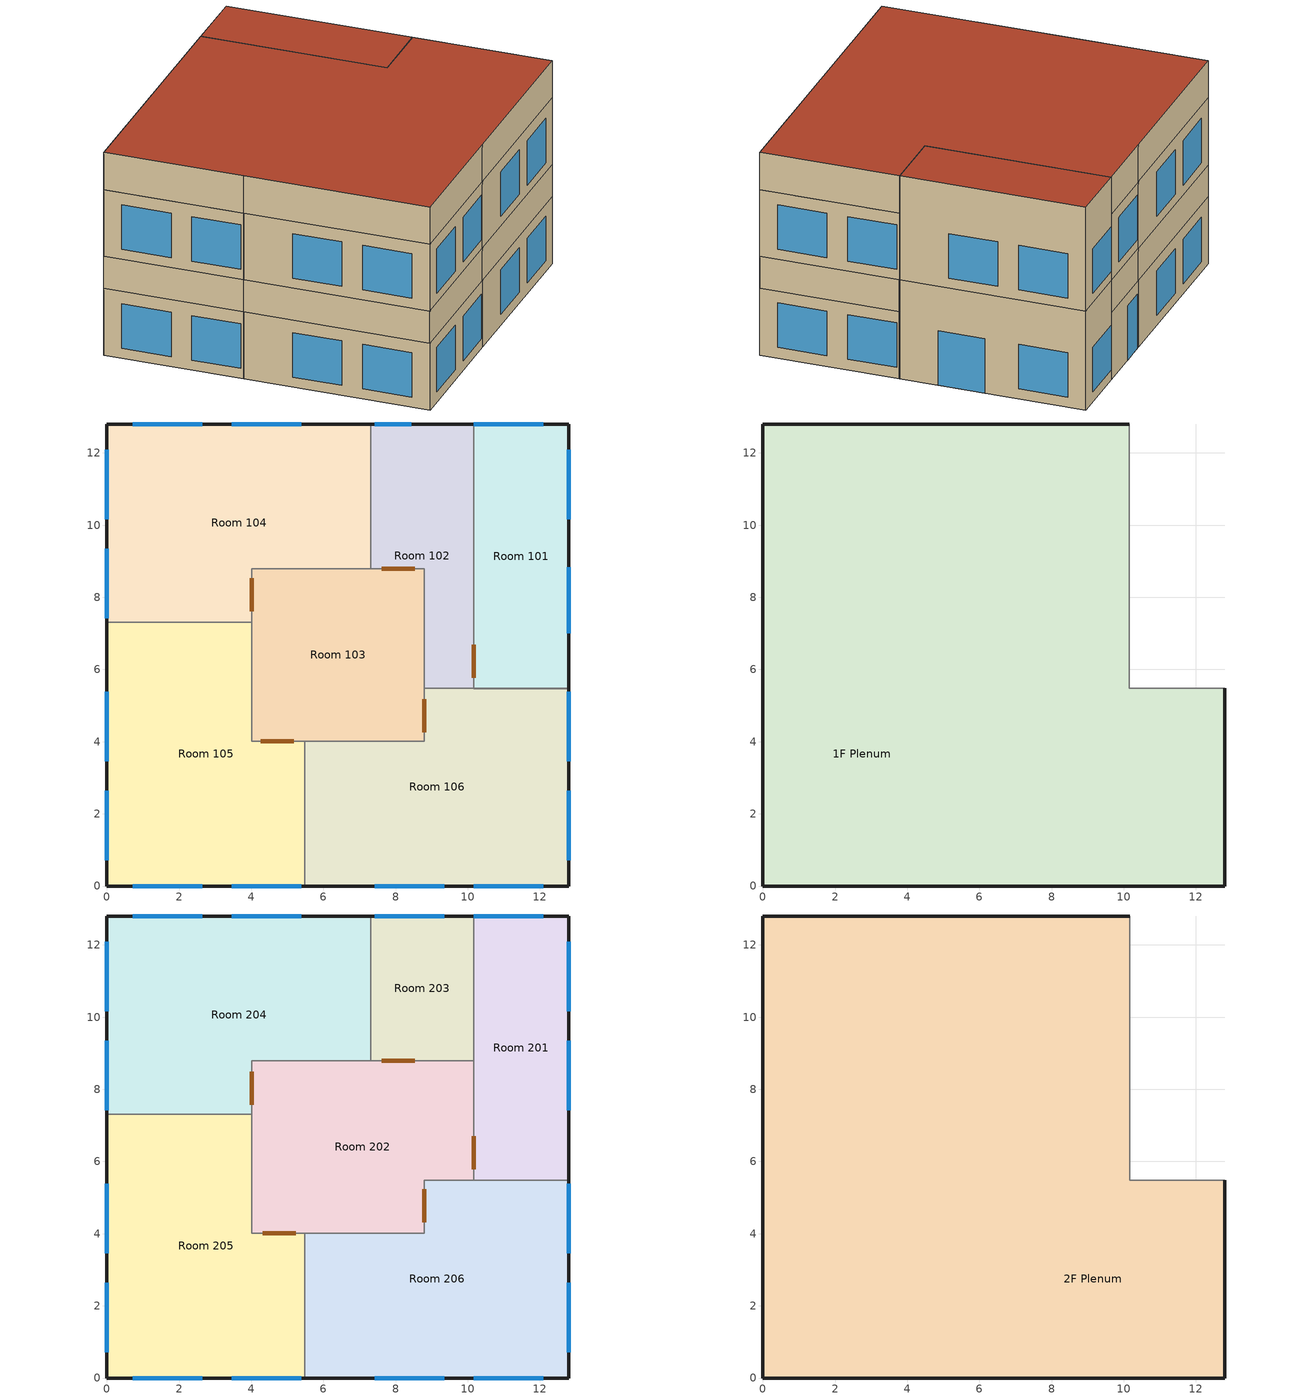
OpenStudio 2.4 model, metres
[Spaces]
Room 105
 floor ground (Ground_Floor): 4.01,7.32 4.01,4.01 5.49,4.01 5.49,0 0,0 0,7.32 z0
 wall outside (2FRP_Ext_Wall): 0,7.32 0,0 5.49,0 z0:2.74
 wall to Room 104 (INT_WALL): 4.01,7.32 0,7.32 z0:2.74
 wall to Room 103 (INT_WALL): 5.49,4.01 4.01,4.01 4.01,7.32 z0:2.74
 wall to Room 106 (INT_WALL): 5.49,0 5.49,4.01 z0:2.74
 window (Windows_Double): 0,5.38 0,3.45 / 3.45,0 5.38,0 / 0.71,0 2.64,0 / 0,2.64 0,0.71 z0.41:2.24
 door inside: 5.18,4.01 4.27,4.01 z0:2.44
Room 101
 floor ground (Ground_Floor): 12.8,12.8 12.8,5.47 10.16,5.47 10.16,12.8 z0
 wall outside (2FRP_Ext_Wall): 12.8,5.47 12.8,12.8 10.16,12.8 z0:4.06
 wall to Room 102 (INT_WALL): 10.16,12.8 10.16,5.47 z0:2.74
 wall to 1F Plenum (INT_WALL): 10.16,12.8 10.16,5.47 12.8,5.47 z2.74:4.06
 wall to Room 106 (INT_WALL): 10.16,5.47 12.8,5.47 z0:2.74
 window (Door): 12.8,7.01 12.8,8.84 z0:2.24
 window (Windows_Double): 12.8,10.16 12.8,12.09 / 12.09,12.8 10.16,12.8 z0.41:2.24
 door inside (Interior Door): 10.16,6.69 10.16,5.77 z0:2.44
Room 106
 floor ground (Ground_Floor): 12.8,5.49 12.8,0 5.49,0 5.49,4.01 8.79,4.01 8.79,5.49 z0
 wall outside (2FRP_Ext_Wall): 5.49,0 12.8,0 12.8,5.49 z0:2.74
 wall to Room 103 (INT_WALL): 8.79,5.49 8.79,4.01 5.49,4.01 z0:2.74
 wall to Room 102 (INT_WALL): 10.16,5.49 8.79,5.49 z0:2.74
 window (Windows_Double): 12.8,0.71 12.8,2.64 / 10.16,0 12.09,0 / 7.42,0 9.35,0 / 12.8,3.45 12.8,5.38 z0.45:2.27
 door inside: 8.79,5.18 8.79,4.27 z0:2.44
Room 103
 floor ground (Ground_Floor): 8.79,8.79 8.79,4.01 4.01,4.01 4.01,8.79 z0
 wall to Room 102 (INT_WALL): 8.79,5.49 8.79,8.79 7.32,8.79 z0:2.74
 wall to Room 104 (INT_WALL): 7.32,8.79 4.01,8.79 4.01,7.32 z0:2.74
 door inside: 8.53,8.79 7.62,8.79 / 4.01,8.53 4.01,7.62 z0:2.44
Room 102
 floor ground (Ground_Floor): 10.16,12.8 10.16,5.49 8.79,5.49 8.79,8.79 7.32,8.79 7.32,12.8 z0
 wall outside (2FRP_Ext_Wall): 10.16,12.8 7.32,12.8 z0:2.74
 wall to Room 104 (INT_WALL): 7.32,12.8 7.32,8.79 z0:2.74
 window (Door): 8.43,12.8 7.42,12.8 z0:2.24
Room 104
 floor ground (Ground_Floor): 7.32,12.8 7.32,8.79 4.01,8.79 4.01,7.32 0,7.32 0,12.8 z0
 wall outside (Hybrid Spray Foam In.): 7.32,12.8 0,12.8 0,7.32 z0:2.74
 window (Windows_Double): 0,9.35 0,7.42 / 5.38,12.8 3.45,12.8 / 2.64,12.8 0.71,12.8 / 0,12.09 0,10.16 z0.41:2.24
1F Plenum
 floor to Room 103 (Drop_Ceiling): 8.78,8.79 8.78,4.01 4.01,4.01 4.01,8.79 z2.74
 floor to Room 102 (Drop_Ceiling): 10.15,12.8 10.15,5.49 8.78,5.49 8.78,8.79 7.31,8.79 7.31,12.8 z2.74
 floor to Room 104 (Drop_Ceiling): 7.31,12.8 7.31,8.79 4.01,8.79 4.01,7.32 -0.01,7.32 -0.01,12.8 z2.74
 floor to Room 105 (Drop_Ceiling): 4.01,7.32 4.01,4.01 5.48,4.01 5.48,0 -0.01,0 -0.01,7.32 z2.74
 floor to Room 106 (Drop_Ceiling): 12.8,5.49 12.8,0 5.48,0 5.48,4.01 8.78,4.01 8.78,5.49 z2.74
 wall outside (2FRP_Ext_Wall): -0.01,7.32 -0.01,0 5.48,0 12.8,0 12.8,5.49 / 10.15,12.8 7.31,12.8 z2.74:4.06
 wall outside (Hybrid Spray Foam In.): 7.31,12.8 -0.01,12.8 -0.01,7.32 z2.74:4.06
Room 206
 floor to 1F Plenum (2F_Floor): 12.8,5.49 12.8,0 5.49,0 5.49,4.01 8.79,4.01 8.79,5.49 z4.06
 wall outside (2FRP_Ext_Wall): 5.49,0 12.8,0 12.8,5.49 z4.06:6.81
 wall to Room 202 (INT_WALL): 10.16,5.49 8.79,5.49 8.79,4.01 5.49,4.01 z4.06:6.81
 wall to Room 201 (INT_WALL): 12.8,5.49 10.16,5.49 z4.06:6.81
 wall to Room 205 (INT_WALL): 5.49,4.01 5.49,0 z4.06:6.81
 window (Windows_Double): 10.16,0 12.09,0 / 12.8,0.71 12.8,2.64 / 12.8,3.45 12.8,5.38 / 7.42,0 9.35,0 z4.47:6.3
 door inside: 8.79,5.23 8.79,4.32 z4.06:6.5
Room 202
 floor to 1F Plenum (2F_Floor): 10.16,8.79 10.16,5.49 8.79,5.49 8.79,4.01 4.01,4.01 4.01,8.79 z4.06
 wall to Room 205 (INT_WALL): 4.01,7.32 4.01,4.01 5.49,4.01 z4.06:6.81
 wall to Room 203 (INT_WALL): 10.16,8.79 7.32,8.79 z4.06:6.81
 wall to Room 201 (INT_WALL): 10.16,5.49 10.16,8.79 z4.06:6.81
 wall to Room 204 (INT_WALL): 7.32,8.79 4.01,8.79 4.01,7.32 z4.06:6.81
 door inside: 10.16,5.79 10.16,6.71 / 4.32,4.01 5.23,4.01 / 4.01,8.48 4.01,7.57 / 8.53,8.79 7.62,8.79 z4.06:6.5
Room 201
 floor to Room 101 (SB-U): 12.8,12.8 12.8,5.49 10.16,5.49 10.16,12.8 z4.06
 wall outside (2FRP_Ext_Wall): 12.8,5.49 12.8,12.8 10.16,12.8 z4.06:8.33
 wall to 2F Plenum (INT_WALL): 10.16,12.8 10.16,5.49 12.8,5.49 z6.81:8.33
 wall to Room 203 (INT_WALL): 10.16,12.8 10.16,8.79 z4.06:6.81
 window (Windows_Double): 12.09,12.8 10.16,12.8 / 12.8,10.16 12.8,12.09 / 12.8,7.42 12.8,9.35 z4.47:6.3
 roof outside (2FRP_Roof): 12.8,5.49 12.8,12.8 10.16,12.8 10.16,5.49 z8.33
Room 205
 floor to 1F Plenum (2F_Floor): 4.01,7.32 4.01,4.01 5.49,4.01 5.49,0 0,0 0,7.32 z4.06
 wall outside (2FRP_Ext_Wall): 0,7.32 0,0 5.49,0 z4.06:6.81
 wall to Room 204 (INT_WALL): 4.01,7.32 0,7.32 z4.06:6.81
 window (Windows_Double): 0.71,0 2.64,0 / 3.45,0 5.38,0 / 0,2.64 0,0.71 / 0,5.38 0,3.45 z4.47:6.3
Room 204
 floor to 1F Plenum (2F_Floor): 7.32,12.8 7.32,8.79 4.01,8.79 4.01,7.32 0,7.32 0,12.8 z4.06
 wall outside (Rigid Foam Board In.): 7.32,12.8 0,12.8 0,7.32 z4.06:6.81
 wall to Room 203 (INT_WALL): 7.32,8.79 7.32,12.8 z4.06:6.81
 window (Windows_Double): 0,12.09 0,10.16 / 2.64,12.8 0.71,12.8 / 0,9.35 0,7.42 / 5.38,12.8 3.45,12.8 z4.47:6.3
Room 203
 floor to 1F Plenum (2F_Floor): 10.16,12.8 10.16,8.79 7.32,8.79 7.32,12.8 z4.06
 wall outside (2FRP_Ext_Wall): 10.16,12.8 7.32,12.8 z4.06:6.81
 window (Windows_Double): 9.35,12.8 7.42,12.8 z4.47:6.3
2F Plenum
 floor to Room 206 (Drop_Ceiling): 12.8,5.49 12.8,0 5.49,0 5.49,4.01 8.79,4.01 8.79,5.49 z6.81
 floor to Room 204 (Drop_Ceiling): 7.32,12.8 7.32,8.79 4.01,8.79 4.01,7.32 0,7.32 0,12.8 z6.81
 floor to Room 205 (Drop_Ceiling): 4.01,7.32 4.01,4.01 5.49,4.01 5.49,0 0,0 0,7.32 z6.81
 floor to Room 203 (Drop_Ceiling): 10.16,12.8 10.16,8.79 7.32,8.79 7.32,12.8 z6.81
 floor to Room 202 (Drop_Ceiling): 10.16,8.79 10.16,5.49 8.79,5.49 8.79,4.01 4.01,4.01 4.01,8.79 z6.81
 wall outside (2FRP_Ext_Wall): 0,7.32 0,0 5.49,0 12.8,0 12.8,5.49 / 10.16,12.8 7.32,12.8 z6.81:8.33
 wall outside (Rigid Foam Board In.): 7.32,12.8 0,12.8 0,7.32 z6.81:8.33
 roof outside (2FRP_Roof): 12.8,0 12.8,5.49 10.16,5.49 10.16,12.8 0,12.8 0,0 z8.33
[Site]
Oak Ridge_TN_USA Design_Conditions: Latitude {deg}=35.96; Longitude {deg}=-84.29; Time Zone {hr}=-5; Elevation {m}=334; Terrain=Suburbs
[Building]
FRP_RTU: North Axis {deg}=0; Default Construction Set=Default Construction Set 1
[SizingPeriod:DesignDay] Barometric Pressure {Pa}=97376; Sky Clearness=0; Rain Indicator=0; Snow Indicator=0; Day of Month=21; Daylight Saving Time Indicator=0; Humidity Indicating Type=Wetbulb; Dry-Bulb Temperature Range Modifier Type=DefaultMultipliers
Name | Maximum Dry-Bulb Temperature {C} | Daily Dry-Bulb Temperature Range {deltaC} | Humidity Indicating Conditions at Maximum Dry-Bulb | Wind Speed {m/s} | Wind Direction {deg} | Month | Day Type | Solar Model Indicator | ASHRAE Taub | ASHRAE Taud
Oak Ridge Ann Clg 2% Condns DB=>MWB | 31.4 | 10.3 | 22.8 | 3.2 | 260 | 7 | SummerDesignDay | ASHRAETau | 0.455 | 2.134
Oak Ridge Ann Htg 99.6% Condns DB | -8.6 | 0 | -8.6 | 2.5 | 50 | 1 | WinterDesignDay | ASHRAEClearSky
[ClimateZones]
Climate Zone Institution Name 2=CEC; Climate Zone Document Name 2=California Climate Zone Descriptions; Climate Zone Document Year 2=1995
[Construction]
INT_WALL: GP01 1/2 GYPSUM, GP01 1/2 GYPSUM
2FRP_Ext_Wall: ExtWall_FaceBrick, ExtWall_Air, ExtWall_ConcreteBlock, ExtWall_R11_Insulation, ExtWall_Gypsum
Ground_Floor: Ground_Lower_Concrete, GeoFoam, Ground_Upper_Concrete
2F_Floor: 2F FLOOR CONCRETE
SB-U: MAT-SB-U
Windows_Double: Double Pane
Drop_Ceiling: Std AC02
Rigid Foam Board In.: ExtWall_FaceBrick, ExtWall_Air, ExtWall_ConcreteBlock, ExtWall_R11_Insulation, ExtWall_Gypsum, 2" Polyisorigid Foam Board, ExtWall_Gypsum
Hybrid Spray Foam In.: ExtWall_FaceBrick, ExtWall_Air, ExtWall_ConcreteBlock, C.C. Spray Foam, 1.5" Air Gap, ExtWall_Gypsum
2FRP_Roof: Std PW05, Roof Insulation, Roof Membrane, Metal Decking
Door: Door
Interior Door: G05 25mm wood
Air Wall: Air Wall Material
Internal Mass construction steel thin: Internal Mass material metal thin
Internal Mass construction steel thick: Internal Mass material metal thick
Water construction for 200 gallon storage tank: Tank Membrane based on roof Roof Membrane, Water material for 200 gallon storage tank, Tank Membrane based on roof Roof Membrane
[Material]
Name | Roughness | Thickness {m} | Conductivity {W/m-K} | Density {kg/m3} | Specific Heat {J/kg-K} | Thermal Absorptance | Solar Absorptance | Visible Absorptance
GP01 1/2 GYPSUM | Smooth | 0.0127 | 0.16 | 800 | 1090 | 0.9 | 0.7 | 0.5
ExtWall_FaceBrick | MediumRough | 0.092075 | 1.31095 | 2082.4 | 920.48 | 0.9 | 0.7 | 0.7
ExtWall_ConcreteBlock | Rough | 0.2032 | 1.311 | 1121.29 | 836.8 | 0.9 | 0.7 | 0.7
ExtWall_R11_Insulation | MediumRough | 0.0889 | 0.077868 | 9.61107 | 836.8 | 0.9 | 0.7 | 0.7
ExtWall_Gypsum | Smooth | 0.015875 | 0.16 | 784.9 | 830 | 0.9 | 0.92 | 0.92
Ground_Lower_Concrete | MediumRough | 0.1524 | 1.95 | 2240 | 900 | 0.9 | 0.7 | 0.7
GeoFoam | MediumRough | 0.3048 | 0.033 | 51.5 | 836.8 | 0.9 | 0.7 | 0.7
Ground_Upper_Concrete | MediumRough | 0.4064 | 1.95 | 2240 | 900 | 0.9 | 0.7 | 0.7
2F FLOOR CONCRETE | MediumRough | 0.1651 | 1.95 | 2240 | 900 | 0.9 | 0.7 | 0.7
Std AC02 | MediumSmooth | 0.0127 | 0.057 | 288 | 1339 | 0.9 | 0.7 | 0.2
2" Polyisorigid Foam Board | Rough | 0.0508 | 0.02605 | 32 | 920 | 0.9 | 0.7 | 0.7
C.C. Spray Foam | Rough | 0.0889 | 0.02884 | 32 | 920 | 0.9 | 0.7 | 0.7
Std PW05 | MediumSmooth | 0.0191 | 0.115 | 545 | 1213 | 0.9 | 0.78 | 0.78
Roof Insulation | MediumRough | 0.0762 | 0.024023 | 265 | 836.8 | 0.9 | 0.7 | 0.7
Roof Membrane | VeryRough | 0.0095 | 0.16 | 1121.29 | 1460 | 0.9 | 0.7 | 0.7
Metal Decking | MediumSmooth | 0.0015 | 45.006 | 7680 | 418.4 | 0.9 | 0.7 | 0.3
G05 25mm wood | MediumSmooth | 0.0254 | 0.15 | 608 | 1630 | 0.9 | 0.5 | 0.5
Internal Mass material metal thin | MediumSmooth | 0.0015875 | 45.006 | 7680 | 418.4 | 0.9 | 0.7 | 0.3
Internal Mass material metal thick | MediumSmooth | 0.00635 | 45.006 | 7680 | 418.4 | 0.9 | 0.7 | 0.3
Water material for 200 gallon storage tank | Smooth | 0.36485 | 0.58 | 1000 | 4186
Tank Membrane based on roof Roof Membrane | VeryRough | 0.003175 | 0.16 | 1121.29 | 1460 | 0.9 | 0.7 | 0.7
[Material:AirGap]
Name | Thermal Resistance {m2-K/W}
ExtWall_Air | 0.156738
1.5" Air Gap | 0.179632
[Material:NoMass]
MAT-SB-U: Roughness=Rough; Thermal Resistance {m2-K/W}=0.117407; Thermal Absorptance=0.65; Solar Absorptance=0.65; Visible Absorptance=0.65
[WindowMaterial:SimpleGlazingSystem] Visible Transmittance=0.65
Name | U-Factor {W/m2-K} | Solar Heat Gain Coefficient
Double Pane | 3.36153 | 0.623
Door | 3.62273 | 0.578
[DefaultConstructionSet]
Default Construction Set 1: Default Exterior Surface Constructions=Default Surface Constructions 1; Default Interior Surface Constructions=Default Surface Constructions 2; Default Ground Contact Surface Constructions=Default Surface Constructions 3; Default Exterior SubSurface Constructions=Default Sub Surface Constructions 1; Default Interior SubSurface Constructions=Default Sub Surface Constructions 2
[DefaultSurfaceConstructions]
Default Surface Constructions 1; Default Surface Constructions 2; Default Surface Constructions 3
[DefaultSubSurfaceConstructions]
Name | Operable Window Construction | Door Construction
Default Sub Surface Constructions 1
Default Sub Surface Constructions 2 | Air Wall | Air Wall
[Material:AirWall]
Air Wall Material
[ThermalZone] Use Ideal Air Loads=No
Room 105 Thermal Zone: Thermostat=Thermostat Dual SP Control
Room 206 Thermal Zone: Thermostat=ThermostatSetpoint:DualSetpoint #1
Room 101 Thermal Zone; Room 201 Thermal Zone: 
Room 102 Thermal Zone: Thermostat=ThermostatSetpoint:DualSetpoint #2
Room 106 Thermal Zone: Thermostat=ThermostatSetpoint:DualSetpoint #3
Room 202 Thermal Zone: Thermostat=ThermostatSetpoint:DualSetpoint #4
Room 205 Thermal Zone: Thermostat=ThermostatSetpoint:DualSetpoint #5
Room 103 Thermal Zone: Thermostat=ThermostatSetpoint:DualSetpoint #6
Room 104 Thermal Zone: Thermostat=ThermostatSetpoint:DualSetpoint #7
1F Plenum Thermal Zone; 2F Plenum Thermal Zone: Zone Outside Convection Algorithm=AdaptiveConvectionAlgorithm
Room 204 Thermal Zone: Thermostat=ThermostatSetpoint:DualSetpoint #8
Room 203 Thermal Zone: Thermostat=ThermostatSetpoint:DualSetpoint #9; Multiplier=1
[Sizing:Zone] Zone Cooling Design Supply Air Temperature Input Method=SupplyAirTemperature; Zone Cooling Design Supply Air Temperature Difference {deltaC}=11.11; Zone Heating Design Supply Air Temperature Input Method=SupplyAirTemperature; Zone Heating Design Supply Air Temperature Difference {deltaC}=11.11; Zone Cooling Design Supply Air Humidity Ratio {kg-H2O/kg-air}=0.0085; Zone Heating Design Supply Air Humidity Ratio {kg-H2O/kg-air}=0.008; Heating Design Air Flow Method=DesignDay; Account for Dedicated Outdoor Air System=No; Dedicated Outdoor Air System Control Strategy=NeutralSupplyAir; Dedicated Outdoor Air Low Setpoint Temperature for Design {C}=autosize; Dedicated Outdoor Air High Setpoint Temperature for Design {C}=autosize
Name | Zone Cooling Design Supply Air Temperature {C} | Zone Heating Design Supply Air Temperature {C} | Cooling Design Air Flow Method | Cooling Design Air Flow Rate {m3/s} | Cooling Minimum Air Flow Fraction | Heating Design Air Flow Rate {m3/s} | Heating Maximum Air Flow Fraction | Design Zone Air Distribution Effectiveness in Cooling Mode | Design Zone Air Distribution Effectiveness in Heating Mode
Room 105 Thermal Zone; Room 106 Thermal Zone; Room 204 Thermal Zone | 14.4444 | 48.8889 | Flow/Zone | 0.283168 | 0 | 0.174621 | 0 | 1 | 1
Room 206 Thermal Zone; Room 205 Thermal Zone | 14.4444 | 48.8889 | Flow/Zone | 0.297327 | 0 | 0.174621 | 0 | 1 | 1
Room 101 Thermal Zone; Room 201 Thermal Zone; 1F Plenum Thermal Zone; 2F Plenum Thermal Zone | 14 | 40 | DesignDay
Room 102 Thermal Zone | 14.4444 | 48.8889 | Flow/Zone | 0.132145 | 0 | 0.0566337 | 0 | 1 | 1
Room 202 Thermal Zone | 14.4444 | 48.8889 | Flow/Zone | 0.212376 | 0 | 0.099109 | 0 | 1 | 1
Room 103 Thermal Zone | 14.4444 | 48.8889 | Flow/Zone | 0.188779 | 0 | 0.0566337 | 0 | 1 | 1
Room 104 Thermal Zone | 14.4444 | 48.8889 | Flow/Zone | 0.264291 | 0 | 0.0566337 | 0 | 1 | 1
Room 203 Thermal Zone | 14.4444 | 48.8889 | Flow/Zone | 0.117987 | 0 | 0.0707921 | 0 | 1 | 1
[Space]
Name | Thermal Zone | Design Specification Outdoor Air Object | Space Type | Part of Total Floor Area
Room 105 | Room 105 Thermal Zone | DesignSpecification:OutdoorAir #5
Room 206 | Room 206 Thermal Zone | ZoneOA Design
Room 101 | Room 101 Thermal Zone
Room 102 | Room 102 Thermal Zone | DesignSpecification:OutdoorAir #9 | Primary Entry
Room 106 | Room 106 Thermal Zone | DesignSpecification:OutdoorAir #7
Room 202 | Room 202 Thermal Zone | DesignSpecification:OutdoorAir #8
Room 201 | Room 201 Thermal Zone
Room 205 | Room 205 Thermal Zone | DesignSpecification:OutdoorAir #2
Room 103 | Room 103 Thermal Zone | DesignSpecification:OutdoorAir #1
Room 104 | Room 104 Thermal Zone | DesignSpecification:OutdoorAir #6
1F Plenum | 1F Plenum Thermal Zone |  |  | No
Room 204 | Room 204 Thermal Zone | DesignSpecification:OutdoorAir #4
2F Plenum | 2F Plenum Thermal Zone |  |  | No
Room 203 | Room 203 Thermal Zone | DesignSpecification:OutdoorAir #3
[ThermostatSetpoint:DualSetpoint] Heating Setpoint Temperature Schedule=Heating ramp; Cooling Setpoint Temperature Schedule=Cooling ramp
Thermostat Dual SP Control; ThermostatSetpoint:DualSetpoint #1; ThermostatSetpoint:DualSetpoint #2; ThermostatSetpoint:DualSetpoint #3; ThermostatSetpoint:DualSetpoint #4; ThermostatSetpoint:DualSetpoint #5; ThermostatSetpoint:DualSetpoint #6; ThermostatSetpoint:DualSetpoint #7; ThermostatSetpoint:DualSetpoint #8; ThermostatSetpoint:DualSetpoint #9
[DesignSpecification:OutdoorAir] Outdoor Air Flow Rate {m3/s}=0; Outdoor Air Flow Rate Fraction Schedule=ALWAYS_OFF
ZoneOA Design; DesignSpecification:OutdoorAir #1; DesignSpecification:OutdoorAir #2; DesignSpecification:OutdoorAir #3; DesignSpecification:OutdoorAir #4; DesignSpecification:OutdoorAir #5; DesignSpecification:OutdoorAir #6; DesignSpecification:OutdoorAir #7; DesignSpecification:OutdoorAir #8; DesignSpecification:OutdoorAir #9
[ElectricEquipment:Definition] Design Level Calculation Method=EquipmentLevel
Name | Design Level {W}
Plug13 Definition | 800
Plug8 Definition | 7.7
Plug4 Definition; Plug2 Definition | 10
WallHeater_201 Definition; WallHeater_101 Definition | 1000
Plug9 Definition | 70
Plug5 Definition | 7.8
Plug10 Definition | 36
Plug12 Definition | 350
Plug4_1 Definition | 2.6
Plug11 Definition | 63
[ElectricEquipment]
Name | Electric Equipment Definition | Space or SpaceType | Schedule
Plug13 | Plug13 Definition | Room 106 | New_BLDG_EQUIP_SCH_Down
Plug8 | Plug8 Definition | Room 103 | New_BLDG_EQUIP_SCH_Down
Plug4 | Plug4 Definition | Room 204 | New_BLDG_EQUIP_SCH_Up
WallHeater_201 | WallHeater_201 Definition | Room 201 | WALL_HEATER
Plug9 | Plug9 Definition | Room 202 | New_BLDG_EQUIP_SCH_Up
Plug5 | Plug5 Definition | Room 206 | New_BLDG_EQUIP_SCH_Up
Plug10 | Plug10 Definition | Room 104 | New_BLDG_EQUIP_SCH_Down
Plug12 | Plug12 Definition | Room 102 | New_BLDG_EQUIP_SCH_Down
WallHeater_101 | WallHeater_101 Definition | Room 101 | WALL_HEATER
Plug4_1 | Plug4_1 Definition | Room 203 | New_BLDG_EQUIP_SCH_Up
Plug11 | Plug11 Definition | Room 105 | New_BLDG_EQUIP_SCH_Down
Plug2 | Plug2 Definition | Room 205 | New_BLDG_EQUIP_SCH_Up
[Lights:Definition] Design Level Calculation Method=Watts/Area; Return Air Fraction Calculated from Plenum Temperature=No
Name | Watts per Space Floor Area {W/m2}
General Lighting_4 Definition; General Lighting_7 Definition; General Lighting_5 Definition; General Lighting_2 Definition; General Lighting_4_1 Definition; General Lighting_9 Definition | 8.13292
General Lighting_12 Definition; General Lighting_13 Definition; General Lighting_10 Definition; General Lighting_8 Definition; General Lighting_3 Definition; General Lighting_11 Definition | 8.56347
[Lights] Fraction Replaceable=1
Name | Lights Definition | Space or SpaceType | Schedule
General Lighting_4 | General Lighting_4 Definition | Room 204 | BLDG_LIGHT_Upst_SCH
General Lighting_12 | General Lighting_12 Definition | Room 102 | BLDG_LIGHT_DownSt_SCH
General Lighting_7 | General Lighting_7 Definition | Room 201 | BLDG_LIGHT_Upst_SCH
General Lighting_13 | General Lighting_13 Definition | Room 106 | BLDG_LIGHT_DownSt_SCH
General Lighting_5 | General Lighting_5 Definition | Room 206 | BLDG_LIGHT_Upst_SCH
General Lighting_2 | General Lighting_2 Definition | Room 205 | BLDG_LIGHT_Upst_SCH
General Lighting_4_1 | General Lighting_4_1 Definition | Room 203 | BLDG_LIGHT_Upst_SCH
General Lighting_10 | General Lighting_10 Definition | Room 104 | BLDG_LIGHT_DownSt_SCH
General Lighting_9 | General Lighting_9 Definition | Room 202 | BLDG_LIGHT_Upst_SCH
General Lighting_8 | General Lighting_8 Definition | Room 103 | BLDG_LIGHT_DownSt_SCH
General Lighting_3 | General Lighting_3 Definition | Room 101 | BLDG_LIGHT_DownSt_SCH
General Lighting_11 | General Lighting_11 Definition | Room 105 | BLDG_LIGHT_DownSt_SCH
[EnergyManagementSystem:Sensor]
Name | Output Variable or Output Meter Index Key | Output Variable or Output Meter
OutdoorAir_Tdb | Environment | Output:Variable #9
Initial_DOAS_Schedule | DOAS-Always 1 | Schedule Value
[SpaceInfiltration:DesignFlowRate]
Infiltration: Schedule=INFIL_SCH; Design Flow Rate Calculation Method=AirChanges/Hour; Air Changes per Hour {1/hr}=0.5; Constant Term Coefficient=0.606; Temperature Term Coefficient=0.03636; Velocity Term Coefficient=0.1177; Velocity Squared Term Coefficient=0
[OtherEquipment:Definition] Design Level Calculation Method=Watts/Area; Fraction Latent=1
Name | Watts per Space Floor Area {W/m2}
104 Occupant Latent Definition; 106 Occupant Latent Definition; 206 Occupant Latent Definition; 205 Occupant Latent Definition; 105 Occupant Latent Definition; 204 Occupant Latent Definition | 2.7133
202 Occupant Latent Definition | 3.155
102 Occupant Latent Definition | 5.679
[OtherEquipment] Schedule=Occupant Latent Schedule
Name | Other Equipment Definition | Space or SpaceType
104 Occupant Latent | 104 Occupant Latent Definition | Room 104
106 Occupant Latent | 106 Occupant Latent Definition | Room 106
206 Occupant Latent | 206 Occupant Latent Definition | Room 206
205 Occupant Latent | 205 Occupant Latent Definition | Room 205
105 Occupant Latent | 105 Occupant Latent Definition | Room 105
202 Occupant Latent | 202 Occupant Latent Definition
204 Occupant Latent | 204 Occupant Latent Definition | Room 204
102 Occupant Latent | 102 Occupant Latent Definition | Room 102
[EnergyManagementSystem:Actuator]
DOAS_Sch: Actuated Component=DOAS-Always 1; Actuated Component Type=Schedule:Compact; Actuated Component Control Type=Schedule Value
[EnergyManagementSystem:Program]
MakeSetpoint: IF OutdoorAir_Tdb >= 13.89; SET CoolingSupplyT = 15.0; SET HeatingSupplyT = 15.0; ELSEIF OutdoorAir_Tdb <= 7.7; SET CoolingSupplyT = 20.0; SET HeatingSupplyT = 20.0; ELSE; SET CoolingSupplyT = -0.8078 * OutdoorAir_Tdb + 26.22; SET HeatingSupplyT = -0.8078 * OutdoorAir_Tdb + 26.22; ENDIF
MakeDOAS: IF MONTH >= 12 || MONTH <= 3; IF HOUR >= 6 && HOUR <= 17; IF OutdoorAir_Tdb > 2.5; SET DOAS_Sch = DOAS_Status_On; ELSE; SET DOAS_Sch = DOAS_Status_Off; ENDIF; ElSE; SET DOAS_Sch = DOAS_Status_Off; ENDIF; ElSEIF OutdoorAir_Tdb > 1.87; SET DOAS_Sch = DOAS_Status_On; ELSE; SET DOAS_Sch = DOAS_Status_Off; ENDIF
InitializeDOASControl: Set DOAS_Status_On = 1.0; Set DOAS_Status_Off = 0.0
[EnergyManagementSystem:OutputVariable] Type of Data in Variable=Averaged
Name | EMS Variable | Update Frequency | EMS Program or Subroutine | Units
DOAS Schedule Value | DOAS_Sch | ZoneTimeStep | MakeDOAS
Cooling Supply Temperature; Heating Supply Temperature |  | SystemTimestep | MakeSetpoint | C
[EnergyManagementSystem:ProgramCallingManager]
DOAS_Sch_ResetManager: BeginTimestepBeforePredictor; MakeDOAS
SetpointResetManager: AfterPredictorBeforeHVACManagers; MakeSetpoint
Init DOAS Device Control Constants: BeginNewEnvironment; InitializeDOASControl
[SpaceType]
Primary Entry
[InternalMass:Definition] Design Level Calculation Method=SurfaceArea
Name | Construction | Surface Area {m2}
Internal Mass Thin 1 sqft | Internal Mass construction steel thin | 0.092903
Internal Mass Thick 1 sqft | Internal Mass construction steel thick | 0.092903
Water tank 200 gallons | Water construction for 200 gallon storage tank | 2.9729
[InternalMass]
Name | Internal Mass Definition | Space or SpaceType | Multiplier
Internal Mass 1 | Internal Mass Thick 1 sqft | Room 101
Internal Mass 2 | Internal Mass Thin 1 sqft | Room 101
Internal Mass 3 | Internal Mass Thick 1 sqft | Room 102
Internal Mass 4 | Internal Mass Thin 1 sqft | Room 102
Internal Mass 5 | Internal Mass Thick 1 sqft | Room 103
Internal Mass 6 | Internal Mass Thin 1 sqft | Room 103
Internal Mass 7 | Internal Mass Thick 1 sqft | Room 104
Internal Mass 8 | Internal Mass Thin 1 sqft | Room 104
Internal Mass 9 | Internal Mass Thick 1 sqft | Room 105
Internal Mass 10 | Internal Mass Thin 1 sqft | Room 105
Internal Mass 11 | Internal Mass Thick 1 sqft | Room 106
Internal Mass 12 | Internal Mass Thin 1 sqft | Room 106
Internal Mass 13 | Internal Mass Thick 1 sqft | Room 201
Internal Mass 14 | Internal Mass Thin 1 sqft | Room 201
Internal Mass 15 | Internal Mass Thick 1 sqft | Room 202
Internal Mass 16 | Internal Mass Thin 1 sqft | Room 202
Internal Mass 17 | Internal Mass Thick 1 sqft | Room 203
Internal Mass 18 | Internal Mass Thin 1 sqft | Room 203
Internal Mass 19 | Internal Mass Thick 1 sqft | Room 204
Internal Mass 20 | Internal Mass Thin 1 sqft | Room 204
Internal Mass 21 | Internal Mass Thick 1 sqft | Room 205
Internal Mass 22 | Internal Mass Thin 1 sqft | Room 205
Internal Mass 23 | Internal Mass Thick 1 sqft | Room 206
Internal Mass 24 | Internal Mass Thin 1 sqft | Room 206
Internal Mass 25 | Internal Mass Thick 1 sqft | 1F Plenum
Internal Mass 26 | Internal Mass Thin 1 sqft | 1F Plenum
Internal Mass 27 | Internal Mass Thick 1 sqft | 2F Plenum
Internal Mass 28 | Internal Mass Thin 1 sqft | 2F Plenum
Water Tank Mass Instance | Water tank 200 gallons | Room 105 | 4
[Schedule:Compact]
ALWAYS_OFF; WALL_HEATER: Through: 12/31, For: AllDays, Until: 24:00, 0
BLDG_LIGHT_Upst_SCH: Through: 12/31, For: AllDays, Until: 05:00, 0.15, Until: 07:00, 0.15, Until: 08:00, 0.15, Until: 09:00, 0.15, Until: 10:00, 0.15, Until: 11:00, 0.9, Until: 19:00, 0.9, Until: 21:00, 0.55, Until: 22:00, 0.15, Until: 23:00, 0.15, Until: 24:00, 0.15
New_BLDG_EQUIP_SCH_Down: Through: 12/31, For: AllDays, Until: 01:00, 0.2, Until: 02:00, 0.2, Until: 03:00, 0.2, Until: 10:00, 0.42, Until: 11:00, 0.86, Until: 12:00, 1, Until: 15:00, 1, Until: 16:00, 0.88, Until: 17:00, 1, Until: 18:00, 1, Until: 19:00, 1, Until: 20:00, 1, Until: 21:00, 0.42, Until: 22:00, 0.22, Until: 24:00, 0.2
New_BLDG_EQUIP_SCH_Up: Through: 12/31, For: AllDays, Until: 01:00, 0.2, Until: 02:00, 0.2, Until: 03:00, 0.2, Until: 10:00, 0.42, Until: 11:00, 0.86, Until: 12:00, 1, Until: 15:00, 1, Until: 16:00, 0.88, Until: 17:00, 1, Until: 18:00, 1, Until: 19:00, 1, Until: 20:00, 1, Until: 21:00, 0.45, Until: 22:00, 0.22, Until: 24:00, 0.22
INFIL_SCH: Through: 12/31, For: AllDays, Until: 06:00, 1, Until: 18:00, 0.25, Until: 24:00, 1
BLDG_LIGHT_DownSt_SCH: Through: 12/31, For: AllDays, Until: 05:00, 0.28, Until: 07:00, 0.28, Until: 08:00, 0.28, Until: 09:00, 0.75, Until: 10:00, 0.99, Until: 11:00, 0.99, Until: 19:00, 0.99, Until: 21:00, 0.99, Until: 22:00, 1, Until: 23:00, 0.28, Until: 24:00, 0.28
Occupant Latent Schedule: Through: 12/31, For: AllDays, Until: 06:00, 0, Until: 07:00, 0.037, Until: 08:00, 0.07, Until: 12:00, 0.33, Until: 13:00, 0.18, Until: 17:00, 0.33, Until: 18:00, 0.11, Until: 22:00, 0.037, Until: 23:00, 0.02, Until: 24:00, 0
DOAS-Always 1: Through: 12/31, For: WeekDays CustomDay1 CustomDay2, Until: 24:00, 0, For: Weekends Holiday, Until: 24:00, 0, For: SummerDesignDay, Until: 24:00, 0, For: WinterDesignDay, Until: 24:00, 0
[Schedule:Ruleset]
Name | Default Day Schedule
Cooling ramp | Schedule Day 761
Heating ramp | Schedule Day 763
[Schedule:Day]
Schedule Day 761: 6, 0, 31.7, 6, 15, 31.7, 6, 30, 31.2688, 6, 45, 30.1289, 7, 0, 29.4775, 7, 15, 28.1747, 18, 0, 27.5234, 24, 0, 31.7
Schedule Day 762: 24, 0, 32.7
Schedule Day 763: 6, 0, 15, 6, 15, 15, 6, 30, 16.287, 6, 45, 17.5897, 7, 0, 18.7296, 7, 15, 19.8696, 18, 0, 21.11, 24, 0, 15
Schedule Day 764: 24, 0, 28
Schedule Day 766: 5, 45, 15, 6, 0, 15, 6, 15, 16.287, 6, 30, 17.5897, 6, 45, 18.7296, 7, 0, 19.8696, 18, 0, 21.11, 24, 0, 15
Schedule Day 768: 5, 0, 15, 5, 15, 15.7225, 5, 30, 17.1848, 5, 45, 19.8696, 18, 0, 21.11, 24, 0, 15
[Schedule:Rule] Apply Sunday=Yes; Apply Monday=Yes; Apply Tuesday=Yes; Apply Wednesday=Yes; Apply Thursday=Yes; Apply Friday=Yes; Apply Saturday=Yes; Date Specification Type=DateRange
Name | Schedule Ruleset | Rule Order | Day Schedule | Start Month | Start Day | End Month | End Day
Schedule Rule 15 | Cooling ramp | 0 | Schedule Day 762 | 8 | 9 | 8 | 10
Schedule Rule 16 | Heating ramp | 2 | Schedule Day 764 | 8 | 9 | 8 | 10
Schedule Rule 17 | Heating ramp | 1 | Schedule Day 766 | 11 | 1 | 12 | 31
Schedule Rule 18 | Heating ramp | 0 | Schedule Day 768 | 10 | 1 | 10 | 31
